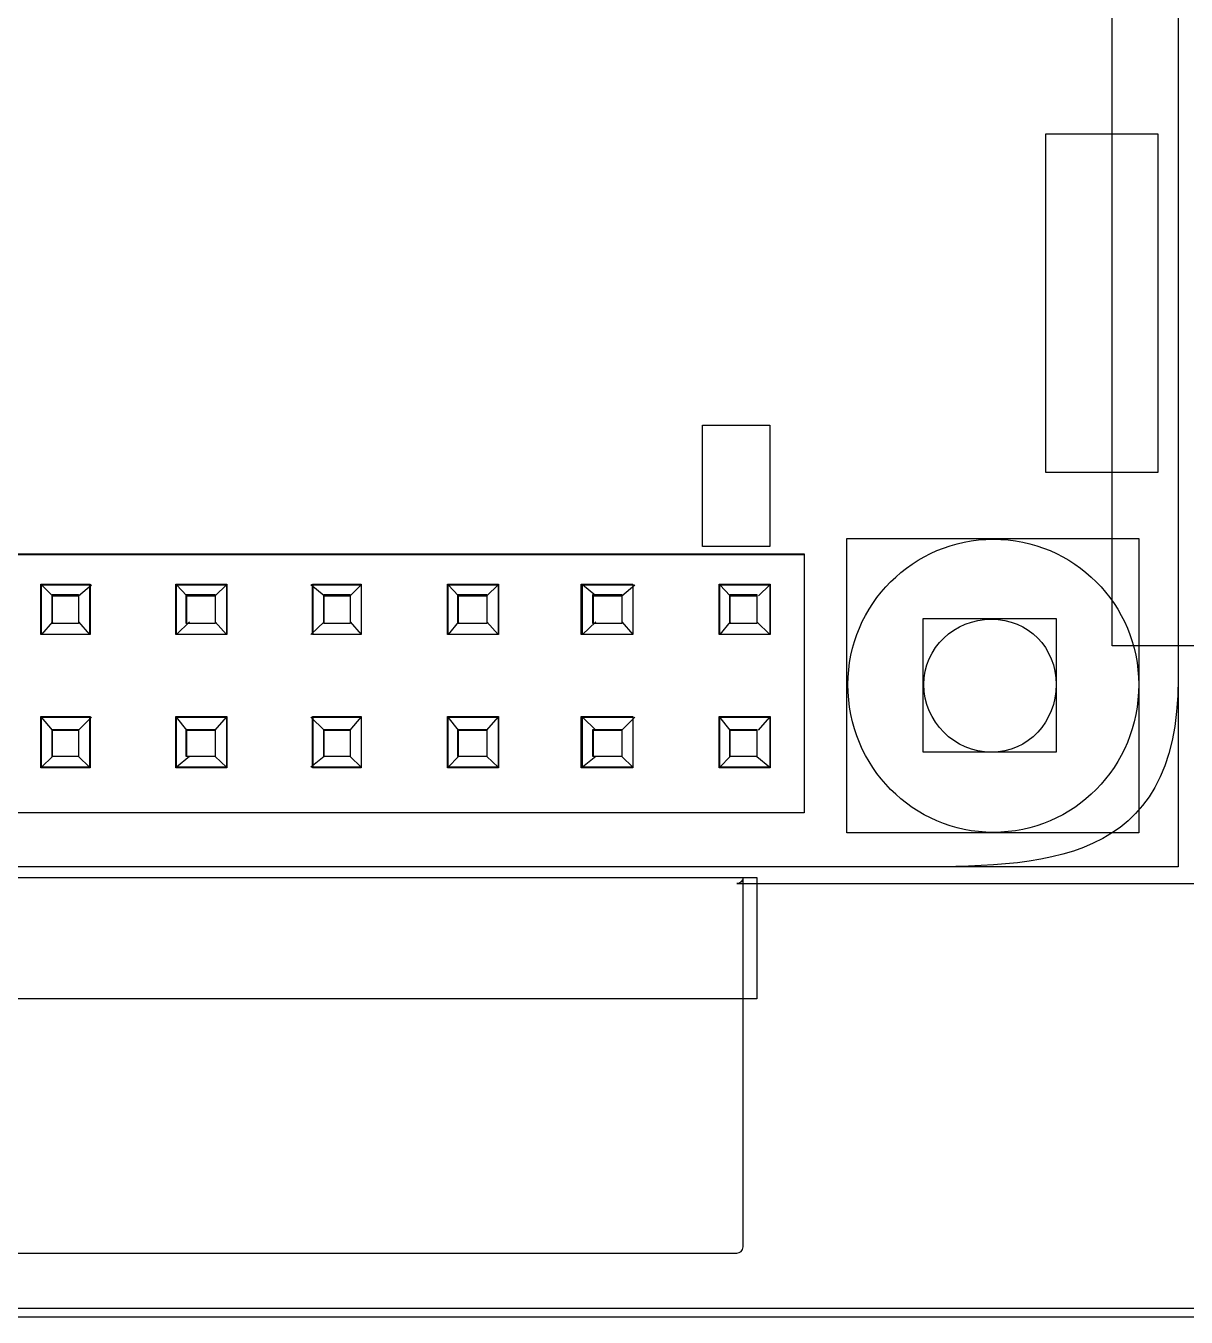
# Model space of a CAD drawing. Extents: x -52 to 498, y 3 to 363.
# Drawn here: x 67.61 to 86.44, y 45.44 to 66.41 of the extents above; entities that cross this region are included whole.
import ezdxf

# ---------------------------------------------------------------- set-up
doc = ezdxf.new("R2010")
doc.units = 0
for name, color, linetype in [('RpiPaveiksliukas', 7, 'CONTINUOUS'), ('RpiSkyles', 7, 'CONTINUOUS'), ('RpiSkyles_kitoj_vietoj', 7, 'CONTINUOUS')]:
    doc.layers.add(name, color=color, linetype=linetype)

msp = doc.modelspace()

# ---------------------------------------------------------------- linework, layer by layer
at = {"layer": 'RpiPaveiksliukas', "color": 7}
for points in [[(94.00034, 45.582526), (6.200342, 45.582526), (6.200342, 105.092524), (94.00034, 105.092524)], [(92.49034, 45.442526), (4.700342, 45.442526), (4.700342, 104.902524), (92.49034, 104.902524), (92.49034, 45.442526), (4.690342, 45.442526), (4.690342, 104.912524), (92.49034, 104.912524)], [(86.31034, 52.752526), (13.480342, 52.752526), (13.480342, 100.652524), (86.31034, 100.652524)], [(89.48034, 56.342526), (85.24034, 56.342526), (85.24034, 67.172525), (89.48034, 67.172525)], [(85.07034, 64.652525), (85.98034, 64.652525), (85.98034, 59.152525), (84.16034, 59.152525), (84.16034, 64.652525), (85.07034, 64.652525), (85.98034, 64.652525), (85.98034, 59.152525), (84.16034, 59.152525), (84.16034, 64.652525)], [(79.68034, 57.952525), (78.59034, 57.952525), (78.59034, 59.922525), (79.68034, 59.922525)], [(85.67034, 53.302526), (80.93034, 53.302526), (80.93034, 58.082525), (85.67034, 58.082525)], [(80.24034, 53.632526), (51.770341, 53.632526), (51.770341, 57.832525), (80.24034, 57.832525)], [(65.99034, 57.822525), (80.24034, 57.822525), (80.24034, 53.632526), (51.780341, 53.632526), (51.780341, 57.822525)], [(65.99034, 57.822525), (80.24034, 57.822525), (80.24034, 53.632526), (51.780341, 53.632526), (51.780341, 57.822525)], [(68.65034, 56.522526), (67.85034, 56.522526), (67.85034, 57.342525), (68.65034, 57.342525)], [(67.86034, 56.942526), (67.86034, 57.332525), (68.64034, 57.332525), (68.64034, 56.522526), (67.86034, 56.522526)], [(70.87034, 56.522526), (70.04034, 56.522526), (70.04034, 57.342525), (70.87034, 57.342525)], [(70.05034, 56.942526), (70.05034, 57.332525), (70.86034, 57.332525), (70.86034, 56.522526), (70.05034, 56.522526)], [(73.05034, 56.522526), (72.26034, 56.522526), (72.26034, 57.342525), (73.05034, 57.342525)], [(72.27034, 56.942526), (72.27034, 57.332525), (73.05034, 57.332525), (73.05034, 56.522526), (72.27034, 56.522526)], [(75.28034, 56.522526), (74.45034, 56.522526), (74.45034, 57.342525), (75.28034, 57.342525)], [(74.46034, 56.942526), (74.46034, 57.332525), (75.27034, 57.332525), (75.27034, 56.522526), (74.46034, 56.522526)], [(77.46034, 56.522526), (76.62034, 56.522526), (76.62034, 57.342525), (77.46034, 57.342525)], [(76.64034, 56.942526), (76.64034, 57.332525), (77.46034, 57.332525), (77.46034, 56.522526), (76.64034, 56.522526)], [(79.69034, 56.522526), (78.86034, 56.522526), (78.86034, 57.342525), (79.69034, 57.342525)], [(78.87034, 56.942526), (78.87034, 57.332525), (79.68034, 57.332525), (79.68034, 56.522526), (78.87034, 56.522526)], [(68.46034, 56.702526), (68.03034, 56.702526), (68.03034, 57.172525), (68.46034, 57.172525)], [(68.04034, 56.942526), (68.04034, 57.152525), (68.46034, 57.152525), (68.46034, 56.702526), (68.04034, 56.702526)], [(70.68034, 56.702526), (70.21034, 56.702526), (70.21034, 57.172525), (70.68034, 57.172525)], [(70.22034, 56.942526), (70.22034, 57.152525), (70.68034, 57.152525), (70.68034, 56.702526), (70.22034, 56.702526)], [(72.87034, 56.702526), (72.44034, 56.702526), (72.44034, 57.172525), (72.87034, 57.172525)], [(72.45034, 56.942526), (72.45034, 57.152525), (72.87034, 57.152525), (72.87034, 56.702526), (72.45034, 56.702526)], [(75.09034, 56.702526), (74.62034, 56.702526), (74.62034, 57.172525), (75.09034, 57.172525)], [(74.63034, 56.942526), (74.63034, 57.152525), (75.09034, 57.152525), (75.09034, 56.702526), (74.63034, 56.702526)], [(77.28034, 56.702526), (76.81034, 56.702526), (76.81034, 57.172525), (77.28034, 57.172525)], [(76.82034, 56.942526), (76.82034, 57.152525), (77.28034, 57.152525), (77.28034, 56.702526), (76.82034, 56.702526)], [(79.47034, 56.702526), (79.03034, 56.702526), (79.03034, 57.172525), (79.47034, 57.172525)], [(79.04034, 56.942526), (79.04034, 57.152525), (79.47034, 57.152525), (79.47034, 56.702526), (79.04034, 56.702526)], [(84.33034, 54.612526), (82.17034, 54.612526), (82.17034, 56.782526), (84.33034, 56.782526)], [(80.95034, 55.712526), (80.95034, 55.712526)], [(82.18034, 55.712526)], [(82.18034, 55.712526)], [(68.65034, 54.362526), (67.85034, 54.362526), (67.85034, 55.192526), (68.65034, 55.192526)], [(67.86034, 54.762526), (67.86034, 55.182526), (68.64034, 55.182526), (68.64034, 54.372526), (67.86034, 54.372526)], [(70.87034, 54.362526), (70.04034, 54.362526), (70.04034, 55.192526), (70.87034, 55.192526)], [(70.05034, 54.762526), (70.05034, 55.182526), (70.86034, 55.182526), (70.86034, 54.372526), (70.05034, 54.372526)], [(73.05034, 54.362526), (72.26034, 54.362526), (72.26034, 55.192526), (73.05034, 55.192526)], [(72.27034, 54.762526), (72.27034, 55.182526), (73.05034, 55.182526), (73.05034, 54.372526), (72.27034, 54.372526)], [(75.28034, 54.362526), (74.45034, 54.362526), (74.45034, 55.192526), (75.28034, 55.192526)], [(74.46034, 54.762526), (74.46034, 55.182526), (75.27034, 55.182526), (75.27034, 54.372526), (74.46034, 54.372526)], [(77.46034, 54.362526), (76.62034, 54.362526), (76.62034, 55.192526), (77.46034, 55.192526)], [(76.64034, 54.762526), (76.64034, 55.182526), (77.46034, 55.182526), (77.46034, 54.372526), (76.64034, 54.372526)], [(79.69034, 54.362526), (78.86034, 54.362526), (78.86034, 55.192526), (79.69034, 55.192526)], [(78.87034, 54.762526), (78.87034, 55.182526), (79.68034, 55.182526), (79.68034, 54.372526), (78.87034, 54.372526)], [(68.46034, 54.542526), (68.03034, 54.542526), (68.03034, 54.982526), (68.46034, 54.982526)], [(68.04034, 54.762526), (68.04034, 54.972526), (68.46034, 54.972526), (68.46034, 54.542526), (68.04034, 54.542526)], [(70.68034, 54.542526), (70.21034, 54.542526), (70.21034, 54.982526), (70.68034, 54.982526)], [(70.22034, 54.762526), (70.22034, 54.972526), (70.68034, 54.972526), (70.68034, 54.542526), (70.22034, 54.542526)], [(72.87034, 54.542526), (72.44034, 54.542526), (72.44034, 54.982526), (72.87034, 54.982526)], [(72.45034, 54.762526), (72.45034, 54.972526), (72.87034, 54.972526), (72.87034, 54.542526), (72.45034, 54.542526)], [(75.09034, 54.542526), (74.62034, 54.542526), (74.62034, 54.982526), (75.09034, 54.982526)], [(74.63034, 54.762526), (74.63034, 54.972526), (75.09034, 54.972526), (75.09034, 54.542526), (74.63034, 54.542526)], [(77.28034, 54.542526), (76.81034, 54.542526), (76.81034, 54.982526), (77.28034, 54.982526)], [(76.82034, 54.762526), (76.82034, 54.972526), (77.28034, 54.972526), (77.28034, 54.542526), (76.82034, 54.542526)], [(79.47034, 54.542526), (79.03034, 54.542526), (79.03034, 54.982526), (79.47034, 54.982526)], [(79.04034, 54.762526), (79.04034, 54.972526), (79.47034, 54.972526), (79.47034, 54.542526), (79.04034, 54.542526)], [(79.47034, 50.612526), (51.670341, 50.612526), (51.670341, 52.582526), (79.47034, 52.582526)]]:
    msp.add_lwpolyline(points, close=True, dxfattribs=at)
for points in [[(86.31034, 98.382524), (86.31034, 55.812526)], [(81.86034, 52.752526), (15.660342, 52.752526)]]:
    msp.add_lwpolyline(points, dxfattribs=at)
at = {"layer": 'RpiPaveiksliukas', "color": 1}
for points in [[(67.86034, 56.942526), (67.86034, 57.332525), (68.64034, 57.332525), (68.64034, 56.522526), (67.86034, 56.522526)], [(70.05034, 56.942526), (70.05034, 57.332525), (70.86034, 57.332525), (70.86034, 56.522526), (70.05034, 56.522526)], [(72.27034, 56.942526), (72.27034, 57.332525), (73.05034, 57.332525), (73.05034, 56.522526), (72.27034, 56.522526)], [(74.46034, 56.942526), (74.46034, 57.332525), (75.27034, 57.332525), (75.27034, 56.522526), (74.46034, 56.522526)], [(76.64034, 56.942526), (76.64034, 57.332525), (77.46034, 57.332525), (77.46034, 56.522526), (76.64034, 56.522526)], [(78.87034, 56.942526), (78.87034, 57.332525), (79.68034, 57.332525), (79.68034, 56.522526), (78.87034, 56.522526)], [(68.04034, 56.942526), (68.04034, 57.152525), (68.46034, 57.152525), (68.46034, 56.702526), (68.04034, 56.702526)], [(70.22034, 56.942526), (70.22034, 57.152525), (70.68034, 57.152525), (70.68034, 56.702526), (70.22034, 56.702526)], [(72.45034, 56.942526), (72.45034, 57.152525), (72.87034, 57.152525), (72.87034, 56.702526), (72.45034, 56.702526)], [(74.63034, 56.942526), (74.63034, 57.152525), (75.09034, 57.152525), (75.09034, 56.702526), (74.63034, 56.702526)], [(76.82034, 56.942526), (76.82034, 57.152525), (77.28034, 57.152525), (77.28034, 56.702526), (76.82034, 56.702526)], [(79.04034, 56.942526), (79.04034, 57.152525), (79.47034, 57.152525), (79.47034, 56.702526), (79.04034, 56.702526)], [(67.86034, 54.762526), (67.86034, 55.182526), (68.64034, 55.182526), (68.64034, 54.372526), (67.86034, 54.372526)], [(70.05034, 54.762526), (70.05034, 55.182526), (70.86034, 55.182526), (70.86034, 54.372526), (70.05034, 54.372526)], [(72.27034, 54.762526), (72.27034, 55.182526), (73.05034, 55.182526), (73.05034, 54.372526), (72.27034, 54.372526)], [(74.46034, 54.762526), (74.46034, 55.182526), (75.27034, 55.182526), (75.27034, 54.372526), (74.46034, 54.372526)], [(76.64034, 54.762526), (76.64034, 55.182526), (77.46034, 55.182526), (77.46034, 54.372526), (76.64034, 54.372526)], [(78.87034, 54.762526), (78.87034, 55.182526), (79.68034, 55.182526), (79.68034, 54.372526), (78.87034, 54.372526)], [(68.04034, 54.762526), (68.04034, 54.972526), (68.46034, 54.972526), (68.46034, 54.542526), (68.04034, 54.542526)], [(70.22034, 54.762526), (70.22034, 54.972526), (70.68034, 54.972526), (70.68034, 54.542526), (70.22034, 54.542526)], [(72.45034, 54.762526), (72.45034, 54.972526), (72.87034, 54.972526), (72.87034, 54.542526), (72.45034, 54.542526)], [(74.63034, 54.762526), (74.63034, 54.972526), (75.09034, 54.972526), (75.09034, 54.542526), (74.63034, 54.542526)], [(76.82034, 54.762526), (76.82034, 54.972526), (77.28034, 54.972526), (77.28034, 54.542526), (76.82034, 54.542526)], [(79.04034, 54.762526), (79.04034, 54.972526), (79.47034, 54.972526), (79.47034, 54.542526), (79.04034, 54.542526)]]:
    msp.add_lwpolyline(points, close=True, dxfattribs=at)
for points in [[(68.04034, 57.152525), (67.86034, 57.332525)], [(68.46034, 57.152525), (68.67034, 57.332525)], [(70.22034, 57.152525), (70.05034, 57.332525)], [(70.68034, 57.152525), (70.86034, 57.332525)], [(72.45034, 57.152525), (72.23034, 57.332525)], [(72.87034, 57.152525), (73.05034, 57.332525)], [(74.63034, 57.152525), (74.46034, 57.332525)], [(75.09034, 57.152525), (75.27034, 57.332525)], [(76.86034, 57.152525), (76.64034, 57.332525)], [(77.28034, 57.152525), (77.49034, 57.332525)], [(79.04034, 57.152525), (78.87034, 57.332525)], [(79.50034, 57.152525), (79.68034, 57.332525)], [(68.04034, 56.732526), (67.86034, 56.522526)], [(68.46034, 56.732526), (68.64034, 56.522526)], [(70.26034, 56.732526), (70.05034, 56.522526)], [(70.68034, 56.732526), (70.86034, 56.522526)], [(72.45034, 56.732526), (72.23034, 56.522526)], [(72.87034, 56.732526), (73.05034, 56.522526)], [(74.63034, 56.732526), (74.46034, 56.522526)], [(75.09034, 56.732526), (75.27034, 56.522526)], [(76.86034, 56.732526), (76.64034, 56.522526)], [(77.28034, 56.732526), (77.46034, 56.522526)], [(79.04034, 56.732526), (78.87034, 56.522526)], [(79.47034, 56.732526), (79.68034, 56.522526)], [(68.04034, 54.972526), (67.86034, 55.182526)], [(68.46034, 54.972526), (68.67034, 55.182526)], [(70.22034, 54.972526), (70.05034, 55.182526)], [(70.68034, 54.972526), (70.86034, 55.182526)], [(72.45034, 54.972526), (72.23034, 55.182526)], [(72.87034, 54.972526), (73.05034, 55.182526)], [(74.63034, 54.972526), (74.46034, 55.182526)], [(75.09034, 54.972526), (75.27034, 55.182526)], [(76.86034, 54.972526), (76.64034, 55.182526)], [(77.28034, 54.972526), (77.49034, 55.182526)], [(79.04034, 54.972526), (78.87034, 55.182526)], [(79.50034, 54.972526), (79.68034, 55.182526)], [(68.04034, 54.542526), (67.86034, 54.372526)], [(68.46034, 54.542526), (68.64034, 54.372526)], [(70.26034, 54.542526), (70.05034, 54.372526)], [(70.68034, 54.542526), (70.86034, 54.372526)], [(72.45034, 54.542526), (72.23034, 54.372526)], [(72.87034, 54.542526), (73.05034, 54.372526)], [(74.63034, 54.542526), (74.46034, 54.372526)], [(75.09034, 54.542526), (75.27034, 54.372526)], [(76.86034, 54.542526), (76.64034, 54.372526)], [(77.28034, 54.542526), (77.46034, 54.372526)], [(79.04034, 54.542526), (78.87034, 54.372526)], [(79.47034, 54.542526), (79.68034, 54.372526)]]:
    msp.add_lwpolyline(points, dxfattribs=at)
at = {"layer": 'RpiPaveiksliukas', "color": 7}
for points in [[(86.31034, 98.382524), (86.31034, 96.902524), (86.31034, 57.682525), (86.31034, 55.812526)], [(80.95034, 55.712526), (80.95034, 57.012526), (82.01034, 58.072525), (83.31034, 58.072525)], [(80.95034, 55.712526), (80.95034, 57.012526), (82.01034, 58.072525), (83.31034, 58.072525)], [(83.31034, 58.072525), (84.62034, 58.072525), (85.67034, 57.012526), (85.67034, 55.712526)], [(83.31034, 58.072525), (84.62034, 58.072525), (85.67034, 57.012526), (85.67034, 55.712526)], [(82.18034, 55.712526), (82.18034, 56.312526), (82.68034, 56.772526), (83.28034, 56.772526)], [(82.18034, 55.712526), (82.18034, 56.312526), (82.68034, 56.772526), (83.28034, 56.772526)], [(83.28034, 56.772526), (83.88034, 56.772526), (84.33034, 56.312526), (84.33034, 55.712526)], [(83.28034, 56.772526), (83.88034, 56.772526), (84.33034, 56.312526), (84.33034, 55.712526)], [(86.31034, 55.812526), (86.31034, 52.752526), (84.12034, 52.752526), (81.86034, 52.752526)], [(86.31034, 55.812526), (86.31034, 52.752526), (84.12034, 52.752526), (81.86034, 52.752526)], [(83.31034, 53.312526), (82.01034, 53.312526), (80.95034, 54.372526), (80.95034, 55.712526)], [(83.31034, 53.312526), (82.01034, 53.312526), (80.95034, 54.372526), (80.95034, 55.712526)], [(83.28034, 54.612526), (82.68034, 54.612526), (82.18034, 55.112526), (82.18034, 55.712526)], [(83.28034, 54.612526), (82.68034, 54.612526), (82.18034, 55.112526), (82.18034, 55.712526)], [(84.33034, 55.712526), (84.33034, 55.112526), (83.88034, 54.612526), (83.28034, 54.612526)], [(84.33034, 55.712526), (84.33034, 55.112526), (83.88034, 54.612526), (83.28034, 54.612526)], [(85.67034, 55.712526), (85.67034, 54.372526), (84.62034, 53.312526), (83.31034, 53.312526)], [(85.67034, 55.712526), (85.67034, 54.372526), (84.62034, 53.312526), (83.31034, 53.312526)], [(81.86034, 52.752526), (78.69034, 52.752526), (18.270342, 52.752526), (15.660342, 52.752526)]]:
    msp.add_open_spline(points, degree=3, dxfattribs=at)
at = {"layer": 'RpiSkyles', "color": 7}
for points in [[(94.00034, 45.582526), (6.200342, 45.582526), (6.200342, 105.092524), (94.00034, 105.092524)], [(84.33034, 54.612526), (82.17034, 54.612526), (82.17034, 56.782526), (84.33034, 56.782526)], [(82.18034, 55.712526)]]:
    msp.add_lwpolyline(points, close=True, dxfattribs=at)
at = {"layer": 'RpiSkyles', "color": 5}
for points in [[(86.31034, 98.382524), (86.31034, 55.812526)], [(81.86034, 52.752526), (15.660342, 52.752526)]]:
    msp.add_lwpolyline(points, dxfattribs=at)
at = {"layer": 'RpiSkyles', "color": 1}
msp.add_lwpolyline([(82.18034, 55.712526)], close=True, dxfattribs=at)
at = {"layer": 'RpiSkyles', "color": 7}
for points in [[(86.31034, 98.382524), (86.31034, 96.902524), (86.31034, 57.682525), (86.31034, 55.812526)], [(82.18034, 55.712526), (82.18034, 56.312526), (82.68034, 56.772526), (83.28034, 56.772526)], [(83.28034, 56.772526), (83.88034, 56.772526), (84.33034, 56.312526), (84.33034, 55.712526)], [(86.31034, 55.812526), (86.31034, 52.752526), (84.12034, 52.752526), (81.86034, 52.752526)], [(83.28034, 54.612526), (82.68034, 54.612526), (82.18034, 55.112526), (82.18034, 55.712526)], [(84.33034, 55.712526), (84.33034, 55.112526), (83.88034, 54.612526), (83.28034, 54.612526)], [(81.86034, 52.752526), (78.69034, 52.752526), (18.270342, 52.752526), (15.660342, 52.752526)]]:
    msp.add_open_spline(points, degree=3, dxfattribs=at)
at = {"layer": 'RpiSkyles', "color": 1}
for points in [[(82.18034, 55.712526), (82.18034, 56.312526), (82.68034, 56.772526), (83.28034, 56.772526)], [(83.28034, 56.772526), (83.88034, 56.772526), (84.33034, 56.312526), (84.33034, 55.712526)], [(83.28034, 54.612526), (82.68034, 54.612526), (82.18034, 55.112526), (82.18034, 55.712526)], [(84.33034, 55.712526), (84.33034, 55.112526), (83.88034, 54.612526), (83.28034, 54.612526)]]:
    msp.add_open_spline(points, degree=3, dxfattribs=at)
at = {"layer": 'RpiSkyles', "color": 5}
msp.add_open_spline([(86.31034, 55.812526), (86.31034, 52.752526), (84.12034, 52.752526), (81.86034, 52.752526)], degree=3, dxfattribs=at)
at = {"layer": 'RpiSkyles_kitoj_vietoj', "color": 1}
for points in [[(79.146621, 52.482129), (91.146621, 52.482129)], [(79.248181, 46.583729), (79.248181, 52.583729)], [(67.146621, 46.482129), (79.146621, 46.482129)]]:
    msp.add_lwpolyline(points, dxfattribs=at)
for points in [[(79.248181, 52.583729), (79.248181, 52.528729), (79.205181, 52.482129), (79.146621, 52.482129)], [(79.146621, 46.482129), (79.201321, 46.482129), (79.248181, 46.525129), (79.248181, 46.583729)]]:
    msp.add_open_spline(points, degree=3, dxfattribs=at)

doc.saveas('drawing.dxf')
